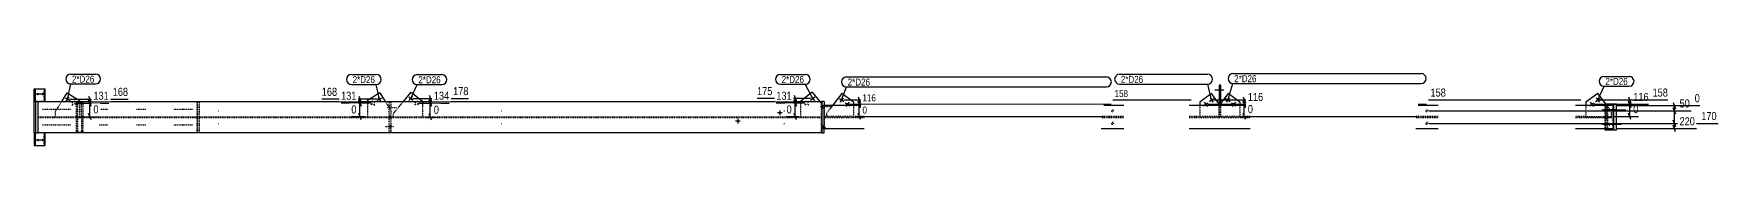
# Model space of a CAD drawing. Header units: millimetres. Extents: x 78 to 81970, y 20 to 5254.
# Drawn here: x 78 to 16152, y 80 to 765 of the extents above; entities that cross this region are included whole.
import ezdxf

# ---------------------------------------------------------------- set-up
doc = ezdxf.new("R2010")
doc.units = ezdxf.units.MM
doc.linetypes.add('DXK_LINE_DOT2', pattern=[3.9198, 1.9599, -1.9599])
for name, color, linetype in [('MÅLSÆTNING', 7, 'Continuous'), ('STÅL', 7, 'Continuous'), ('TEKST', 7, 'Continuous')]:
    doc.layers.add(name, color=color, linetype=linetype)
doc.styles.add('Arial Narrow', font='ARIALN.TTF', dxfattribs={"height": 0.2})

msp = doc.modelspace()

# ---------------------------------------------------------------- hatches: boundary and pattern name
at = {"layer": 'STÅL', "linetype": 'Continuous'}
for points in [[(110, 570), (110, 573), (111, 575), (111, 578), (113, 580), (114, 581), (116, 582), (117, 583), (119, 583), (121, 582), (123, 581), (124, 580), (125, 578), (126, 575), (127, 573), (127, 570), (127, 567), (126, 565), (125, 562), (124, 560), (123, 559), (121, 558), (119, 557), (117, 557), (116, 558), (114, 559), (113, 560), (111, 562), (111, 565), (110, 567)], [(156, 570), (156, 573), (157, 575), (158, 578), (159, 580), (160, 581), (162, 582), (164, 583), (166, 583), (167, 582), (169, 581), (171, 580), (172, 578), (173, 575), (173, 573), (173, 570), (173, 567), (173, 565), (172, 562), (171, 560), (169, 559), (167, 558), (166, 557), (164, 557), (162, 558), (160, 559), (159, 560), (158, 562), (157, 565), (156, 567)], [(411, 514, -1), (389, 528, -1)], [(3388, 528, -1), (3366, 514, -1)], [(3686, 520, -1), (3666, 536, -1)], [(7522, 536, -1), (7501, 520, -1)], [(7797, 506, -1), (7776, 521, -1)], [(7854, 464, -1), (7833, 480, -1)], [(11272, 480, -1), (11251, 464, -1)], [(11328, 521, -1), (11308, 506, -1)], [(11403, 593), (11403, 619), (11388, 619), (11388, 593)], [(11403, 593), (11403, 619), (11388, 619), (11388, 593)], [(11483, 506, -1), (11462, 521, -1)], [(11539, 464, -1), (11518, 480, -1)], [(14957, 480, -1), (14936, 464, -1)], [(15014, 521, -1), (14993, 506, -1)], [(7209, 390, -1), (7187, 390, -1)], [(15120, 420), (15120, 417), (15120, 413), (15119, 410), (15118, 408), (15117, 406), (15116, 404), (15115, 404), (15114, 404), (15113, 404), (15112, 406), (15111, 408), (15110, 410), (15110, 413), (15109, 417), (15109, 420), (15109, 423), (15110, 427), (15110, 430), (15111, 432), (15112, 434), (15113, 436), (15114, 436), (15115, 436), (15116, 436), (15117, 434), (15118, 432), (15119, 430), (15120, 427), (15120, 423)], [(15144, 420), (15144, 417), (15144, 413), (15144, 410), (15144, 408), (15143, 406), (15143, 404), (15143, 404), (15142, 404), (15142, 404), (15141, 406), (15141, 408), (15141, 410), (15141, 413), (15140, 417), (15140, 420), (15140, 423), (15141, 427), (15141, 430), (15141, 432), (15141, 434), (15142, 436), (15142, 436), (15143, 436), (15143, 436), (15143, 434), (15144, 432), (15144, 430), (15144, 427), (15144, 423)], [(6809, 310, -1), (6787, 310, -1)], [(15120, 280), (15120, 277), (15120, 273), (15119, 270), (15118, 268), (15117, 266), (15116, 264), (15115, 264), (15114, 264), (15113, 264), (15112, 266), (15111, 268), (15110, 270), (15110, 273), (15109, 277), (15109, 280), (15109, 283), (15110, 287), (15110, 290), (15111, 292), (15112, 294), (15113, 296), (15114, 296), (15115, 296), (15116, 296), (15117, 294), (15118, 292), (15119, 290), (15120, 287), (15120, 283)], [(15148, 280), (15148, 277), (15147, 273), (15147, 270), (15146, 268), (15145, 266), (15144, 264), (15143, 264), (15142, 264), (15141, 264), (15140, 266), (15139, 268), (15138, 270), (15138, 273), (15137, 277), (15137, 280), (15137, 283), (15138, 287), (15138, 290), (15139, 292), (15140, 294), (15141, 296), (15142, 296), (15143, 296), (15144, 296), (15145, 294), (15146, 292), (15147, 290), (15147, 287), (15148, 283)], [(111, 130), (111, 133), (111, 135), (112, 138), (113, 140), (115, 141), (117, 142), (118, 143), (120, 143), (122, 142), (124, 141), (125, 140), (126, 138), (127, 135), (128, 133), (128, 130), (128, 127), (127, 125), (126, 122), (125, 120), (124, 119), (122, 118), (120, 117), (118, 117), (117, 118), (115, 119), (113, 120), (112, 122), (111, 125), (111, 127)], [(157, 130), (157, 133), (158, 135), (159, 138), (160, 140), (161, 141), (163, 142), (165, 143), (166, 143), (168, 142), (170, 141), (171, 140), (173, 138), (173, 135), (174, 133), (174, 130), (174, 127), (173, 125), (173, 122), (171, 120), (170, 119), (168, 118), (166, 117), (165, 117), (163, 118), (161, 119), (160, 120), (159, 122), (158, 125), (157, 127)]]:
    msp.add_hatch(color=96, dxfattribs=at).paths.add_polyline_path(points)

# ---------------------------------------------------------------- linework, layer by layer
at = {"layer": 'MÅLSÆTNING', "color": 7, "linetype": 'Continuous'}
for p, q in [((420, 521), (979, 521)), ((479, 484), (795, 484)), ((602, 551), (626, 491)), ((626, 454), (602, 514)), ((602, 514), (626, 454)), ((614, 484), (614, 521)), ((614, 353), (614, 484)), ((3357, 521), (2827, 521)), ((3298, 484), (3011, 484)), ((3179, 551), (3203, 491)), ((3203, 454), (3179, 514)), ((3179, 514), (3203, 454)), ((3191, 484), (3191, 521)), ((3191, 353), (3191, 484)), ((3696, 528), (4227, 528)), ((3750, 484), (4043, 484)), ((3850, 558), (3874, 498)), ((3874, 454), (3850, 514)), ((3850, 514), (3874, 454)), ((3862, 484), (3862, 528)), ((3862, 350), (3862, 484)), ((7491, 528), (6980, 528)), ((7437, 484), (7164, 484)), ((7333, 558), (7357, 498)), ((7357, 454), (7333, 514)), ((7333, 514), (7357, 454)), ((7345, 484), (7345, 528)), ((7345, 353), (7345, 484)), ((7807, 514), (11124, 514)), ((7944, 544), (7968, 484)), ((7968, 442), (7944, 502)), ((7944, 502), (7968, 442)), ((7956, 472), (7956, 514)), ((11338, 514), (14842, 514)), ((11617, 544), (11641, 484)), ((11641, 442), (11617, 502)), ((11617, 502), (11641, 442)), ((11629, 472), (11629, 514)), ((15295, 502), (15319, 442)), ((536, 353), (697, 353)), ((626, 323), (602, 383)), ((3242, 353), (3109, 353)), ((3203, 323), (3179, 383)), ((3809, 350), (3945, 350)), ((3874, 320), (3850, 380)), ((7378, 353), (7262, 353)), ((7357, 323), (7333, 383)), ((7863, 472), (10358, 472)), ((7921, 356), (10273, 356)), ((7968, 326), (7944, 386)), ((7956, 356), (7956, 472)), ((11282, 472), (13368, 472)), ((11606, 356), (13271, 356)), ((11641, 326), (11617, 386)), ((11629, 356), (11629, 472)), ((14967, 472), (15487, 472)), ((15153, 356), (15390, 356)), ((15319, 326), (15295, 386)), ((15307, 356), (15307, 472)), ((15721, 440), (15745, 380)), ((15733, 290), (15733, 410)), ((13392, 290), (16151, 290)), ((13392, 290), (16151, 290)), ((15173, 240), (15943, 240)), ((15745, 260), (15721, 320)), ((15721, 320), (15745, 260)), ((15745, 210), (15721, 270)), ((15733, 240), (15733, 290))]:
    msp.add_line(p, q, dxfattribs=at)
at = {"layer": 'STÅL', "color": 4, "linetype": 'Continuous'}
for p, q in [((11403, 656), (11388, 656)), ((11388, 656), (11388, 460)), ((11403, 656), (11403, 460)), ((346, 500), (397, 582)), ((397, 582), (515, 508)), ((515, 508), (515, 500)), ((3381, 582), (3262, 508)), ((3262, 508), (3262, 500)), ((3381, 582), (3432, 500)), ((3606, 500), (3680, 589)), ((3680, 589), (3789, 501)), ((3789, 500), (3789, 501)), ((7507, 589), (7398, 501)), ((7398, 501), (7398, 500)), ((7507, 589), (7579, 500)), ((7788, 575), (7701, 460)), ((7901, 491), (7788, 575)), ((7901, 491), (7901, 460)), ((11317, 575), (11204, 491)), ((11204, 491), (11204, 460)), ((11387, 479), (11317, 575)), ((11474, 575), (11403, 479)), ((11586, 491), (11474, 575)), ((11586, 491), (11586, 460)), ((15002, 575), (14889, 491)), ((14889, 491), (14889, 460)), ((15091, 460), (15002, 575)), ((10358, 410), (10368, 410)), ((10372, 424), (10372, 415)), ((10372, 396), (10372, 405)), ((10386, 410), (10377, 410)), ((11387, 479), (11387, 460)), ((11403, 479), (11403, 460)), ((13358, 410), (13368, 410)), ((13372, 424), (13372, 415)), ((13372, 396), (13372, 405)), ((13386, 410), (13377, 410)), ((10358, 290), (10368, 290)), ((10372, 304), (10372, 295)), ((10372, 276), (10372, 285)), ((10386, 290), (10377, 290)), ((13358, 290), (13368, 290)), ((13372, 304), (13372, 295)), ((13372, 276), (13372, 285)), ((13386, 290), (13377, 290))]:
    msp.add_line(p, q, dxfattribs=at)
at = {"layer": 'STÅL', "color": 96, "linetype": 'Continuous'}
for p, q in [((142, 570), (78, 570)), ((188, 570), (124, 570)), ((378, 535), (422, 507)), ((414, 543), (386, 499)), ((437, 498), (452, 489)), ((473, 506), (464, 491)), ((3304, 506), (3313, 491)), ((3340, 498), (3325, 489)), ((3355, 507), (3399, 535)), ((3364, 543), (3391, 499)), ((3656, 544), (3696, 512)), ((3692, 548), (3659, 508)), ((3710, 500), (3724, 489)), ((3747, 504), (3736, 491)), ((7441, 504), (7451, 491)), ((7477, 500), (7464, 489)), ((7491, 512), (7532, 544)), ((7495, 548), (7528, 508)), ((7766, 529), (7808, 498)), ((7802, 534), (7771, 493)), ((7822, 487), (7864, 457)), ((7859, 493), (7828, 451)), ((11241, 457), (11283, 487)), ((11246, 493), (11277, 451)), ((11297, 498), (11339, 529)), ((11303, 534), (11333, 493)), ((11433, 606), (11348, 606)), ((11433, 606), (11348, 606)), ((11403, 619), (11388, 619)), ((11403, 619), (11388, 619)), ((11403, 593), (11388, 593)), ((11403, 593), (11388, 593)), ((11451, 529), (11493, 498)), ((11488, 534), (11457, 493)), ((11508, 487), (11549, 457)), ((11544, 493), (11513, 451)), ((14926, 457), (14968, 487)), ((14931, 493), (14962, 451)), ((14982, 498), (15024, 529)), ((14988, 534), (15019, 493)), ((446, 462), (455, 477)), ((481, 470), (467, 479)), ((3296, 470), (3311, 479)), ((3332, 462), (3322, 477)), ((3714, 464), (3725, 477)), ((3751, 468), (3737, 478)), ((6798, 332), (6798, 288)), ((7220, 390), (7176, 390)), ((7198, 412), (7198, 368)), ((7437, 468), (7450, 478)), ((7473, 464), (7462, 477)), ((15183, 420), (15065, 420)), ((15124, 420), (15271, 420)), ((6820, 310), (6776, 310)), ((15183, 280), (15065, 280)), ((15226, 280), (15078, 280)), ((142, 130), (78, 130)), ((188, 130), (124, 130))]:
    msp.add_line(p, q, dxfattribs=at)
at = {"layer": 'STÅL', "color": 2, "linetype": 'Continuous'}
for p, q in [((80, 500), (80, 200)), ((80, 500), (121, 500)), ((84, 500), (84, 620)), ((84, 620), (188, 620)), ((95, 500), (95, 620)), ((99, 200), (99, 500)), ((121, 500), (7597, 500)), ((121, 200), (121, 500)), ((188, 500), (188, 620)), ((7597, 500), (7597, 200)), ((7622, 500), (7597, 500)), ((7622, 500), (7622, 460)), ((8001, 460), (7622, 460)), ((7622, 240), (7622, 460)), ((10479, 460), (10265, 460)), ((11686, 460), (11104, 460)), ((13479, 460), (13265, 460)), ((15153, 460), (14789, 460)), ((15180, 475), (15079, 475)), ((15153, 240), (15153, 460)), ((15155, 225), (15155, 475)), ((15180, 225), (15180, 475)), ((80, 200), (121, 200)), ((84, 200), (84, 80)), ((95, 80), (95, 200)), ((7597, 200), (121, 200)), ((188, 80), (188, 200)), ((7597, 200), (7622, 200)), ((7622, 200), (7622, 240)), ((7622, 240), (8001, 240)), ((10265, 240), (10479, 240)), ((11104, 240), (11686, 240)), ((13265, 240), (13479, 240)), ((14789, 240), (15153, 240)), ((15074, 225), (15074, 240)), ((15180, 225), (15074, 225)), ((84, 80), (188, 80))]:
    msp.add_line(p, q, dxfattribs=at)
at = {"layer": 'STÅL', "color": 7, "linetype": 'DXK_LINE_DOT2'}
for p, q in [((188, 500), (84, 500)), ((121, 500), (1657, 500)), ((177, 500), (177, 620)), ((1638, 200), (1638, 500)), ((1639, 200), (1639, 500)), ((1644, 200), (1644, 500)), ((1657, 500), (7600, 500)), ((1657, 500), (1657, 200)), ((3470, 353), (3470, 493)), ((3470, 493), (3485, 493)), ((3485, 493), (3485, 353)), ((7595, 200), (7595, 500)), ((7597, 500), (7597, 200)), ((7600, 200), (7600, 500)), ((121, 353), (3470, 353)), ((121, 347), (121, 353)), ((121, 347), (3470, 347)), ((677, 347), (677, 353)), ((856, 347), (856, 353)), ((1623, 347), (1623, 353)), ((3470, 361), (3485, 361)), ((3485, 353), (3470, 353)), ((3470, 207), (3470, 347)), ((3470, 347), (3485, 347)), ((3470, 339), (3485, 339)), ((3485, 353), (7597, 353)), ((3485, 347), (3485, 207)), ((3485, 347), (7597, 347)), ((5784, 347), (5784, 353)), ((5962, 347), (5962, 353)), ((6084, 347), (6084, 353)), ((6262, 347), (6262, 353)), ((6384, 347), (6384, 353)), ((6562, 353), (6562, 347)), ((7622, 460), (7622, 240)), ((7644, 356), (7622, 356)), ((8001, 344), (7622, 344)), ((8001, 356), (7901, 356)), ((10479, 356), (10265, 356)), ((10479, 344), (10265, 344)), ((11204, 356), (11104, 356)), ((11686, 344), (11104, 344)), ((11388, 356), (11387, 356)), ((11403, 356), (11403, 356)), ((11686, 356), (11586, 356)), ((13479, 356), (13265, 356)), ((13479, 344), (13265, 344)), ((14889, 356), (14789, 356)), ((15148, 344), (14789, 344)), ((15079, 475), (15074, 475)), ((15074, 240), (15074, 475)), ((15079, 240), (15079, 460)), ((15081, 460), (15081, 380)), ((15081, 380), (15082, 371)), ((15082, 329), (15081, 320)), ((15082, 371), (15082, 363)), ((15082, 363), (15083, 358)), ((15083, 342), (15082, 337)), ((15082, 337), (15082, 329)), ((15083, 358), (15084, 356)), ((15084, 344), (15083, 342)), ((15099, 225), (15099, 475)), ((15148, 356), (15133, 356)), ((15148, 356), (15149, 358)), ((15149, 342), (15148, 344)), ((15149, 358), (15150, 363)), ((15150, 337), (15149, 342)), ((15150, 380), (15150, 460)), ((15150, 371), (15150, 380)), ((15150, 363), (15150, 371)), ((15150, 329), (15150, 337)), ((15150, 320), (15150, 329)), ((84, 200), (121, 200)), ((1657, 200), (121, 200)), ((177, 80), (177, 200)), ((7600, 200), (1657, 200)), ((3485, 207), (3470, 207)), ((15081, 240), (15081, 320)), ((15150, 240), (15150, 320))]:
    msp.add_line(p, q, dxfattribs=at)
at = {"layer": 'STÅL', "color": 30, "linetype": 'DXK_LINE_DOT2'}
for p, q in [((285, 403), (346, 500)), ((483, 493), (483, 361)), ((483, 493), (548, 493)), ((498, 361), (498, 493)), ((515, 500), (515, 353)), ((533, 361), (533, 493)), ((548, 493), (548, 361)), ((3262, 500), (3262, 353)), ((3432, 500), (3469, 441)), ((3509, 383), (3606, 500)), ((3789, 501), (3789, 353)), ((7398, 353), (7398, 501)), ((7579, 500), (7597, 478)), ((285, 353), (285, 403)), ((483, 361), (484, 353)), ((483, 361), (498, 361)), ((483, 339), (484, 347)), ((498, 339), (483, 339)), ((483, 339), (483, 207)), ((484, 347), (547, 347)), ((499, 353), (498, 361)), ((498, 339), (499, 347)), ((498, 207), (498, 339)), ((532, 353), (533, 361)), ((533, 339), (532, 347)), ((533, 361), (548, 361)), ((548, 339), (533, 339)), ((533, 339), (533, 207)), ((548, 361), (547, 353)), ((547, 347), (548, 339)), ((548, 339), (548, 207)), ((3469, 353), (3469, 441)), ((3509, 353), (3509, 383)), ((7701, 460), (7644, 386)), ((7644, 386), (7644, 356)), ((7901, 356), (7644, 356)), ((7901, 460), (7901, 356)), ((11204, 460), (11204, 356)), ((11387, 356), (11204, 356)), ((11387, 460), (11387, 356)), ((11388, 460), (11388, 356)), ((11403, 356), (11388, 356)), ((11403, 460), (11403, 356)), ((11403, 460), (11403, 356)), ((11586, 356), (11403, 356)), ((11586, 460), (11586, 356)), ((14889, 460), (14889, 356)), ((14889, 356), (15133, 356)), ((15133, 406), (15091, 460)), ((15133, 356), (15133, 406)), ((548, 207), (483, 207))]:
    msp.add_line(p, q, dxfattribs=at)
at = {"layer": 'STÅL', "color": 96, "linetype": 'DXK_LINE_DOT2'}
for p, q in [((160, 425), (249, 425)), ((252, 425), (342, 425)), ((345, 425), (434, 425)), ((702, 425), (791, 425)), ((1060, 425), (1149, 425)), ((1416, 425), (1505, 425)), ((1509, 425), (1598, 425)), ((1834, 410), (1841, 410)), ((3455, 443), (3540, 443)), ((3470, 456), (3485, 456)), ((3470, 430), (3485, 430)), ((4535, 410), (4541, 410)), ((7236, 410), (7242, 410)), ((7582, 450), (7687, 450)), ((7597, 463), (7622, 463)), ((7597, 437), (7622, 437)), ((15155, 420), (15037, 420)), ((160, 275), (249, 275)), ((252, 275), (342, 275)), ((345, 275), (434, 275)), ((702, 275), (791, 275)), ((1060, 275), (1149, 275)), ((1416, 275), (1505, 275)), ((1509, 275), (1598, 275)), ((1834, 290), (1841, 290)), ((3515, 257), (3430, 257)), ((3485, 270), (3470, 270)), ((3485, 244), (3470, 244)), ((4535, 290), (4541, 290)), ((7236, 290), (7242, 290)), ((7622, 263), (7597, 263)), ((7637, 250), (7597, 250)), ((7622, 237), (7597, 237)), ((15155, 280), (15037, 280))]:
    msp.add_line(p, q, dxfattribs=at)

# ---------------------------------------------------------------- wipeouts: each hides what was drawn before it
at = {"color": 0}
msp.add_wipeout([(13305, 683), (13305, 753), (11533, 753), (11533, 683)], dxfattribs=at).dxf.layer = 'TEKST'

# ---------------------------------------------------------------- next in the draw order: wipeouts: each hides what was drawn before it
at = {"color": 0, "linetype": 'Continuous'}
for points in [[(995, 537), (995, 649), (816, 649), (816, 537)], [(2989, 537), (2989, 649), (2811, 649), (2811, 537)], [(4243, 544), (4243, 656), (4064, 656), (4064, 544)], [(7143, 544), (7143, 656), (6964, 656), (6964, 544)], [(11138, 528), (11138, 626), (10378, 626), (10378, 528)], [(14858, 530), (14858, 642), (13390, 642), (13390, 530)], [(15503, 488), (15503, 600), (15325, 600), (15325, 488)]]:
    msp.add_wipeout(points, dxfattribs=at).dxf.layer = 'MÅLSÆTNING'
at = {"color": 0}
msp.add_wipeout([(13305, 683), (13305, 753), (11533, 753), (11533, 683)], dxfattribs=at).dxf.layer = 'TEKST'

# ---------------------------------------------------------------- next in the draw order: linework, layer by layer
at = {"layer": 'MÅLSÆTNING', "color": 7, "linetype": 'Continuous'}
for p, q in [((479, 484), (795, 484)), ((3298, 484), (3011, 484)), ((3750, 484), (4043, 484)), ((7437, 484), (7164, 484)), ((7863, 472), (10358, 472)), ((11282, 472), (13368, 472))]:
    msp.add_line(p, q, dxfattribs=at)
at = {"layer": 'TEKST', "color": 7, "linetype": 'Continuous'}
for p, q in [((11473, 512), (11521, 671)), ((11521, 765), (13317, 765))]:
    msp.add_line(p, q, dxfattribs=at)
msp.add_arc((11521, 718), 47, 90, 270, dxfattribs=at)

# ---------------------------------------------------------------- next in the draw order: texts
at = {"layer": 'MÅLSÆTNING', "color": 3, "linetype": 'Continuous', "style": 'Arial Narrow'}
for s, height, p in [('168', 76.4, (832, 553)), ('168', 76.4, (2827, 553)), ('178', 76.4, (4080, 560)), ('175', 76.4, (6980, 560)), ('158', 66.8, (10392, 542)), ('158', 76.4, (13406, 546))]:
    msp.add_text(s, height=height, dxfattribs=at).set_placement(p)
at = {"layer": 'TEKST', "color": 3, "style": 'Arial Narrow'}
msp.add_text('2*D26', height=66.8, dxfattribs=at).set_placement((11533, 683))

# ---------------------------------------------------------------- next in the draw order: wipeouts: each hides what was drawn before it
at = {"color": 0, "linetype": 'Continuous'}
msp.add_wipeout([(15406, 372), (15406, 484), (15325, 484), (15325, 372)], dxfattribs=at).dxf.layer = 'MÅLSÆTNING'

# ---------------------------------------------------------------- next in the draw order: linework, layer by layer
at = {"layer": 'MÅLSÆTNING', "color": 7, "linetype": 'Continuous'}
for p, q in [((15023, 514), (15671, 514)), ((15295, 544), (15319, 484)), ((15319, 442), (15295, 502)), ((15307, 472), (15307, 514)), ((13392, 410), (15894, 410)), ((14967, 472), (15487, 472))]:
    msp.add_line(p, q, dxfattribs=at)

# ---------------------------------------------------------------- next in the draw order: texts
at = {"layer": 'MÅLSÆTNING', "color": 3, "linetype": 'Continuous', "style": 'Arial Narrow'}
for s, p in [('116', (15341, 504)), ('0', (15341, 388))]:
    msp.add_text(s, height=76.4, dxfattribs=at).set_placement(p)

# ---------------------------------------------------------------- next in the draw order: wipeouts: each hides what was drawn before it
at = {"color": 0, "linetype": 'Continuous'}
for points in [[(811, 500), (811, 612), (632, 612), (632, 500)], [(3173, 500), (3173, 612), (2995, 612), (2995, 500)], [(4059, 500), (4059, 612), (3880, 612), (3880, 500)], [(7327, 500), (7327, 612), (7148, 612), (7148, 500)], [(10372, 486), (10372, 584), (7972, 584), (7972, 486)]]:
    msp.add_wipeout(points, dxfattribs=at).dxf.layer = 'MÅLSÆTNING'
at = {"color": 0}
msp.add_wipeout([(11268, 677), (11268, 747), (10451, 747), (10451, 677)], dxfattribs=at).dxf.layer = 'TEKST'

# ---------------------------------------------------------------- next in the draw order: wipeouts: each hides what was drawn before it
at = {"color": 0, "linetype": 'Continuous'}
for points in [[(13384, 488), (13384, 600), (11647, 600), (11647, 488)], [(15896, 426), (15896, 538), (15766, 538), (15766, 426)], [(713, 369), (713, 481), (632, 481), (632, 369)], [(3173, 369), (3173, 481), (3093, 481), (3093, 369)], [(3961, 366), (3961, 478), (3880, 478), (3880, 366)], [(7327, 369), (7327, 481), (7246, 481), (7246, 369)], [(10287, 370), (10287, 468), (7972, 468), (7972, 370)]]:
    msp.add_wipeout(points, dxfattribs=at).dxf.layer = 'MÅLSÆTNING'
at = {"color": 0}
for points in [[(656, 679), (656, 749), (443, 749), (443, 679)], [(3334, 674), (3334, 744), (3121, 744), (3121, 674)], [(7428, 676), (7428, 746), (7215, 746), (7215, 676)], [(10302, 651), (10302, 721), (7845, 721), (7845, 651)], [(11268, 677), (11268, 747), (10451, 747), (10451, 677)], [(15289, 657), (15289, 727), (15075, 727), (15075, 657)]]:
    msp.add_wipeout(points, dxfattribs=at).dxf.layer = 'TEKST'

# ---------------------------------------------------------------- next in the draw order: linework, layer by layer
at = {"layer": 'MÅLSÆTNING', "color": 7, "linetype": 'Continuous'}
for p, q in [((13392, 410), (15894, 410)), ((15745, 380), (15721, 440))]:
    msp.add_line(p, q, dxfattribs=at)
at = {"layer": 'TEKST', "color": 7, "linetype": 'Continuous'}
for p, q in [((10439, 759), (11280, 759)), ((10439, 665), (11280, 665)), ((11318, 514), (11280, 665)), ((11521, 671), (13317, 671))]:
    msp.add_line(p, q, dxfattribs=at)
for centre, start, end in [((10439, 712), 90, 270), ((11280, 712), 270, 90), ((13317, 718), 270, 90)]:
    msp.add_arc(centre, 47, start, end, dxfattribs=at)

# ---------------------------------------------------------------- next in the draw order: texts
at = {"layer": 'MÅLSÆTNING', "color": 3, "linetype": 'Continuous', "style": 'Arial Narrow'}
for s, height, p in [('131', 76.4, (648, 516)), ('131', 76.4, (3011, 516)), ('134', 76.4, (3896, 516)), ('131', 76.4, (7164, 516)), ('116', 66.8, (7986, 500)), ('50', 76.4, (15782, 442)), ('0', 76.4, (648, 385)), ('0', 76.4, (3109, 385)), ('0', 76.4, (3896, 382)), ('0', 76.4, (7262, 385)), ('0', 66.8, (7986, 384))]:
    msp.add_text(s, height=height, dxfattribs=at).set_placement(p)
at = {"layer": 'TEKST', "color": 3, "style": 'Arial Narrow'}
msp.add_text('2*D26', height=66.8, dxfattribs=at).set_placement((10451, 677))

# ---------------------------------------------------------------- next in the draw order: wipeouts: each hides what was drawn before it
at = {"color": 0, "linetype": 'Continuous'}
for points in [[(13287, 372), (13287, 484), (11647, 484), (11647, 372)], [(15687, 530), (15687, 642), (15509, 642), (15509, 530)]]:
    msp.add_wipeout(points, dxfattribs=at).dxf.layer = 'MÅLSÆTNING'
at = {"color": 0}
for points in [[(656, 679), (656, 749), (443, 749), (443, 679)], [(3334, 674), (3334, 744), (3121, 744), (3121, 674)], [(7428, 676), (7428, 746), (7215, 746), (7215, 676)], [(10302, 651), (10302, 721), (7845, 721), (7845, 651)], [(15289, 657), (15289, 727), (15075, 727), (15075, 657)]]:
    msp.add_wipeout(points, dxfattribs=at).dxf.layer = 'TEKST'

# ---------------------------------------------------------------- next in the draw order: linework, layer by layer
at = {"layer": 'MÅLSÆTNING', "color": 7, "linetype": 'Continuous'}
for p, q in [((15721, 490), (15745, 430)), ((15173, 460), (15976, 460)), ((15733, 410), (15733, 460))]:
    msp.add_line(p, q, dxfattribs=at)
at = {"layer": 'TEKST', "color": 7, "linetype": 'Continuous'}
for p, q in [((400, 521), (431, 667)), ((431, 761), (668, 761)), ((431, 667), (668, 667)), ((3109, 756), (3346, 756)), ((3109, 662), (3346, 662)), ((3377, 521), (3346, 662)), ((7203, 758), (7440, 758)), ((7203, 664), (7440, 664)), ((7511, 528), (7440, 664)), ((7833, 733), (10314, 733)), ((15003, 514), (15063, 645)), ((15063, 739), (15301, 739)), ((15063, 645), (15301, 645)), ((7787, 514), (7833, 639)), ((7833, 639), (10314, 639))]:
    msp.add_line(p, q, dxfattribs=at)
for centre, start, end in [((431, 714), 90, 270), ((668, 714), 270, 90), ((3109, 709), 90, 270), ((3346, 709), 270, 90), ((7203, 711), 90, 270), ((7440, 711), 270, 90), ((7833, 686), 90, 270), ((10314, 686), 270, 90), ((15063, 692), 90, 270), ((15301, 692), 270, 90)]:
    msp.add_arc(centre, 47, start, end, dxfattribs=at)

# ---------------------------------------------------------------- next in the draw order: texts
at = {"layer": 'MÅLSÆTNING', "color": 3, "linetype": 'Continuous', "style": 'Arial Narrow'}
for s, p in [('116', (11663, 504)), ('158', (15525, 546)), ('0', (11663, 388))]:
    msp.add_text(s, height=76.4, dxfattribs=at).set_placement(p)
at = {"layer": 'TEKST', "color": 3, "style": 'Arial Narrow'}
for p in [(443, 679), (3121, 674), (7215, 676), (7845, 651), (15075, 657)]:
    msp.add_text('2*D26', height=66.8, dxfattribs=at).set_placement(p)

# ---------------------------------------------------------------- next in the draw order: wipeouts: each hides what was drawn before it
at = {"color": 0}
msp.add_wipeout([(3962, 673), (3962, 743), (3748, 743), (3748, 673)], dxfattribs=at).dxf.layer = 'TEKST'

# ---------------------------------------------------------------- next in the draw order: wipeouts: each hides what was drawn before it
at = {"color": 0, "linetype": 'Continuous'}
msp.add_wipeout([(15992, 476), (15992, 588), (15911, 588), (15911, 476)], dxfattribs=at).dxf.layer = 'MÅLSÆTNING'
at = {"color": 0}
msp.add_wipeout([(3962, 673), (3962, 743), (3748, 743), (3748, 673)], dxfattribs=at).dxf.layer = 'TEKST'

# ---------------------------------------------------------------- next in the draw order: linework, layer by layer
at = {"layer": 'TEKST', "color": 7, "linetype": 'Continuous'}
for p, q in [((3676, 528), (3736, 661)), ((3736, 755), (3974, 755)), ((3736, 661), (3974, 661))]:
    msp.add_line(p, q, dxfattribs=at)
for centre, start, end in [((3736, 708), 90, 270), ((3974, 708), 270, 90)]:
    msp.add_arc(centre, 47, start, end, dxfattribs=at)

# ---------------------------------------------------------------- next in the draw order: texts
at = {"layer": 'MÅLSÆTNING', "color": 3, "linetype": 'Continuous', "style": 'Arial Narrow'}
msp.add_text('0', height=76.4, dxfattribs=at).set_placement((15927, 492))
at = {"layer": 'TEKST', "color": 3, "style": 'Arial Narrow'}
msp.add_text('2*D26', height=66.8, dxfattribs=at).set_placement((3748, 673))

# ---------------------------------------------------------------- next in the draw order: wipeouts: each hides what was drawn before it
at = {"color": 0, "linetype": 'Continuous'}
msp.add_wipeout([(16152, 306), (16152, 418), (15974, 418), (15974, 306)], dxfattribs=at).dxf.layer = 'MÅLSÆTNING'

# ---------------------------------------------------------------- next in the draw order: wipeouts: each hides what was drawn before it
msp.add_wipeout([(15944, 256), (15944, 368), (15766, 368), (15766, 256)], dxfattribs=at).dxf.layer = 'MÅLSÆTNING'

# ---------------------------------------------------------------- next in the draw order: texts
at = {"layer": 'MÅLSÆTNING', "color": 3, "linetype": 'Continuous', "style": 'Arial Narrow'}
for s, p in [('220', (15782, 272)), ('170', (15990, 322))]:
    msp.add_text(s, height=76.4, dxfattribs=at).set_placement(p)

doc.saveas('drawing.dxf')
